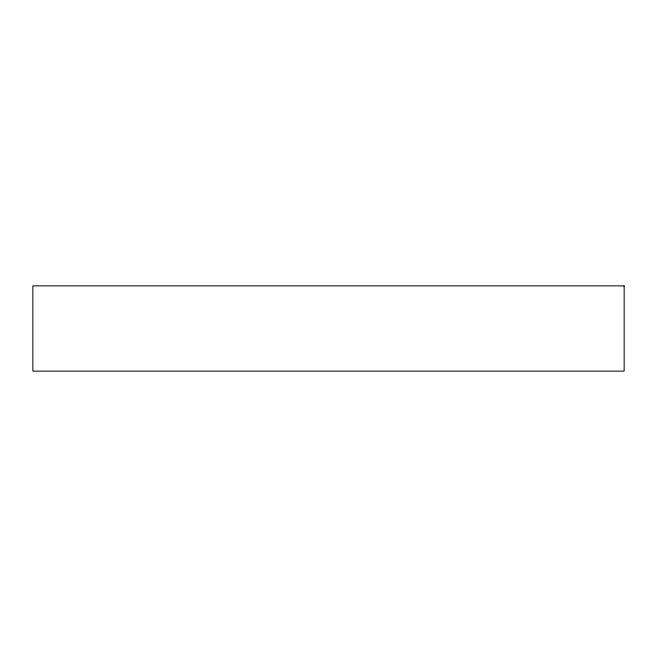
<?xml version="1.0" encoding="UTF-8"?>
<svg xmlns="http://www.w3.org/2000/svg" width="657" height="657" viewBox="0 0 657 657"><rect width="100%" height="100%" fill="white"/><g stroke="black" fill="none" stroke-linecap="round" stroke-linejoin="round"><path stroke-width="0.99" d="M624.15 285.861L32.85 285.861L32.85 371.139L624.15 371.139L624.15 285.861"/></g></svg>
